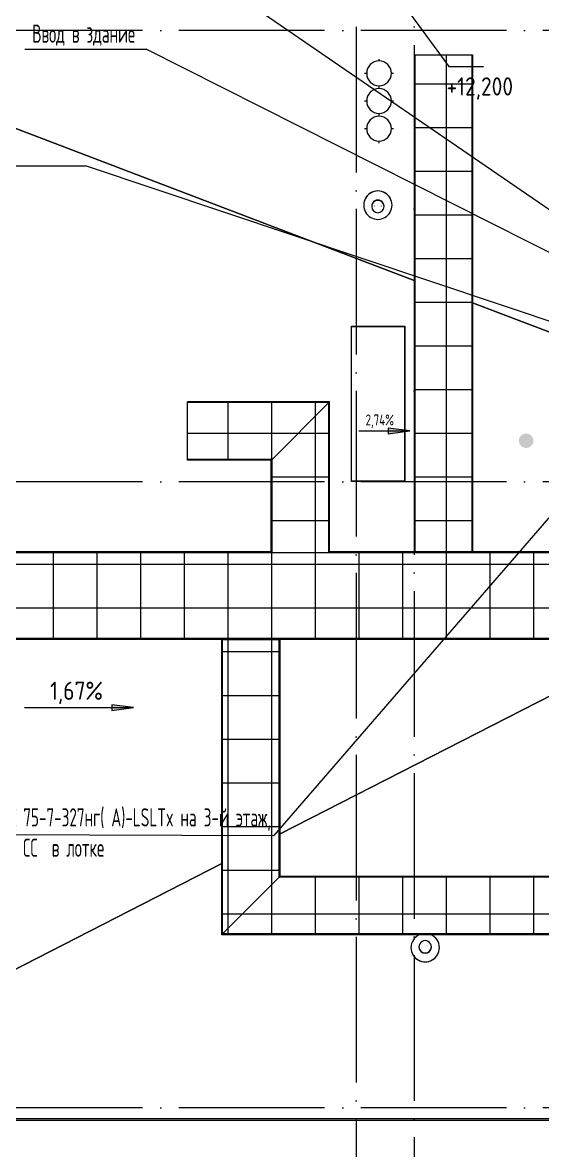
# Model space of a CAD drawing. Header units: millimetres. Extents: x -259793 to 503324, y -44556 to 93494.
# Drawn here: x 444570 to 451717, y -16473 to -980 of the extents above; entities that cross this region are included whole.
import ezdxf

# ---------------------------------------------------------------- set-up
doc = ezdxf.new("R2010")
doc.units = ezdxf.units.MM
doc.linetypes.add('ADSK_Линия сетки', pattern=[25, 20, -2.5, 0, -2.5])
doc.linetypes.add('ADSK_Осевая', pattern=[14, 10, -2, 0, -2])
for name, color, linetype, lineweight in [('RC-Линии_связи-Адресные', 5, 'Continuous', 30), ('Воздуховоды', 7, 'Continuous', 18), ('Выноски', 5, 'Continuous', 15), ('Крыша', 7, 'Continuous', 9), ('Оборудование', 8, 'Continuous', 18), ('Ограждение', 252, 'Continuous', 9), ('Оси', 252, 'Continuous', 9), ('Отметки', 7, 'Continuous', 9), ('Размеры', 7, 'Continuous', 9), ('Стены внутренние', 7, 'Continuous', 18)]:
    doc.layers.add(name, color=color, linetype=linetype, lineweight=lineweight)
doc.layers.add('Узлы', color=7, linetype='Continuous')
doc.styles.add('GOST Common_2', font='', dxfattribs={"width": 0.9, "height": 250})
doc.styles.add('GOST Common_5', font='', dxfattribs={"width": 0.9, "height": 2.5})
doc.styles.add('TEXT', font='', dxfattribs={"width": 0.75})
doc.styles.get('GOST Common_2').set_extended_font_data('GOST type B')
doc.styles.get('GOST Common_5').set_extended_font_data('GOST 2.304 type A')
doc.styles.get('TEXT').set_extended_font_data('GOST type A')
pattern_1 = [(0, (-35002.24, 20977.94), (0, 600), []), (90, (-35002.24, 20977.94), (-600, 4e-14), [])]

# ---------------------------------------------------------------- blocks, each defined once
blk = doc.blocks.new('Кровля Жив')
at = {"layer": 'Ограждение', "true_color": 0x636466}
h = blk.add_hatch(dxfattribs=at)
h.set_pattern_fill('FP_127', color=251, style=0, pattern_type=2)
h.set_pattern_definition([(0, (-30227.2, 20977.94), (0, 600), []), (90, (-30227.23, 20977.94), (-424.264, 3e-14), [])])
h.paths.add_polyline_path([(-24728, 8375), (-24728, 15203), (-24738, 15203), (-24738, 8375)])
h = blk.add_hatch(dxfattribs=at)
h.set_pattern_fill('FP_18', color=251, style=0, pattern_type=2)
h.set_pattern_definition(pattern_1)
h.paths.add_polyline_path([(-24728, 8375), (-23948, 8375), (-23948, 15203), (-24728, 15203), (-24728, 8483)])
h = blk.add_hatch(dxfattribs=at)
h.set_pattern_fill('FP_126', color=251, style=0, pattern_type=2)
h.set_pattern_definition([(0, (-29113.2, 20977.94), (0, 600), []), (90, (-29113.23, 20977.94), (-424.264, 3e-14), [])])
h.paths.add_polyline_path([(-23938, 8375), (-23938, 15203), (-23948, 15203), (-23948, 8375)])
h = blk.add_hatch(dxfattribs=at)
h.set_pattern_fill('FP_81', color=251, style=0, pattern_type=2)
h.set_pattern_definition([(0, (-35002.24, 14109.56), (0, 424.264), []), (90, (-35002.24, 14109.56), (-600, 4e-14), [])])
h.paths.add_polyline_path([(-25913, 10427), (-25903, 10437), (-27853, 10437), (-27853, 10427), (-26269, 10427)])
h = blk.add_hatch(dxfattribs=at)
h.set_pattern_fill('FP_18', color=251, style=0, pattern_type=2)
h.set_pattern_definition(pattern_1)
h.paths.add_polyline_path([(-26693, 9647), (-25913, 10427), (-27853, 10427), (-27853, 9647), (-26827, 9647)])
h = blk.add_hatch(dxfattribs=at)
h.set_pattern_fill('FP_18', color=251, style=0, pattern_type=2)
h.set_pattern_definition(pattern_1)
h.paths.add_polyline_path([(-26641, 8365), (-25913, 8365), (-25913, 10427), (-26693, 9647), (-26693, 8365)])
h = blk.add_hatch(dxfattribs=at)
h.set_pattern_fill('FP_83', color=251, style=0, pattern_type=2)
h.set_pattern_definition([(0, (-32050.7, 20977.94), (0, 600), []), (90, (-32050.73, 20977.94), (-424.264, 3e-14), [])])
h.paths.add_polyline_path([(-25903, 8365), (-25903, 10437), (-25913, 10427), (-25913, 8365)])
h = blk.add_hatch(dxfattribs=at)
h.set_pattern_fill('FP_80', color=251, style=0, pattern_type=2)
h.set_pattern_definition([(0, (-35002.24, 16905.56), (0, 424.264), []), (90, (-35002.24, 16905.56), (-600, 4e-14), [])])
h.paths.add_polyline_path([(-26703, 9637), (-26693, 9647), (-27853, 9647), (-27853, 9637), (-26827, 9637)])
h = blk.add_hatch(dxfattribs=at)
h.set_pattern_fill('FP_82', color=251, style=0, pattern_type=2)
h.set_pattern_definition([(0, (-29254.7, 20977.94), (0, 600), []), (90, (-29254.73, 20977.94), (-424.264, 3e-14), [])])
h.paths.add_polyline_path([(-26693, 8365), (-26693, 9647), (-26703, 9637), (-26703, 8365)])
h = blk.add_hatch(dxfattribs=at)
h.set_pattern_fill('FP_66', color=251, style=0, pattern_type=2)
h.set_pattern_definition([(0, (-35002.24, 13028.6), (0, 424.264), []), (90, (-35002.24, 13028.6), (-600, 4e-14), [])])
h.paths.add_polyline_path([(-20877, 8365), (-20867, 8365), (-20877, 8375), (-25903, 8375), (-25903, 8365), (-21059, 8365)])
h.paths.add_polyline_path([(-66088, 8365), (-49459, 8365), (-49469, 8375), (-66686, 8375), (-66686, 8365)])
h.paths.add_polyline_path([(-26703, 8365), (-26703, 8375), (-48669, 8375), (-48679, 8365), (-27013, 8365)])
h = blk.add_hatch(dxfattribs=at)
h.set_pattern_fill('FP_25', color=251, style=0, pattern_type=2)
h.set_pattern_definition(pattern_1)
h.paths.add_polyline_path([(-19687, 7185), (-20867, 8365), (-67486, 8365), (-67486, 7185), (-19756, 7185)])
h = blk.add_hatch(dxfattribs=at)
h.set_pattern_fill('FP_65', color=251, style=0, pattern_type=2)
h.set_pattern_definition([(0, (-35002.24, 15724.6), (0, 424.264), []), (90, (-35002.24, 15724.6), (-600, 4e-14), [])])
h.paths.add_polyline_path([(-19687, 7175), (-19677, 7175), (-19687, 7185), (-48983, 7185), (-48983, 7175), (-19756, 7175)])
h.paths.add_polyline_path([(-67486, 7175), (-49783, 7175), (-49783, 7185), (-67486, 7185)])
h = blk.add_hatch(dxfattribs=at)
h.set_pattern_fill('FP_90', color=251, style=0, pattern_type=2)
h.set_pattern_definition([(0, (-31549.7, 20977.94), (0, 600), []), (90, (-31549.73, 20977.94), (-424.264, 3e-14), [])])
h.paths.add_polyline_path([(-27383, 3118), (-27373, 3128), (-27373, 7175), (-27383, 7175), (-27383, 3128)])
h = blk.add_hatch(dxfattribs=at)
h.set_pattern_fill('FP_18', color=251, style=0, pattern_type=2)
h.set_pattern_definition(pattern_1)
h.paths.add_polyline_path([(-27373, 3128), (-26593, 3908), (-26593, 7175), (-27373, 7175), (-27373, 3151)])
h = blk.add_hatch(dxfattribs=at)
h.set_pattern_fill('FP_91', color=251, style=0, pattern_type=2)
h.set_pattern_definition([(0, (-30435.7, 20977.94), (0, 600), []), (90, (-30435.73, 20977.94), (-424.264, 3e-14), [])])
h.paths.add_polyline_path([(-26593, 3908), (-26583, 3918), (-26583, 7175), (-26593, 7175), (-26593, 3918)])
h = blk.add_hatch(dxfattribs=at)
h.set_pattern_fill('FP_25', color=251, style=0, pattern_type=2)
h.set_pattern_definition(pattern_1)
h.paths.add_polyline_path([(-23664, 3128), (-21723, 3128), (-20943, 3908), (-26593, 3908), (-27373, 3128), (-23850, 3128)])
h = blk.add_hatch(dxfattribs=at)
h.set_pattern_fill('FP_93', color=251, style=0, pattern_type=2)
h.set_pattern_definition([(0, (-35002.24, 12805.08), (0, 424.264), []), (90, (-35002.24, 12805.1), (-600, 4e-14), [])])
h.paths.add_polyline_path([(-21059, 3908), (-20943, 3908), (-20933, 3918), (-26583, 3918), (-26593, 3908), (-21431, 3908)])
h = blk.add_hatch(dxfattribs=at)
h.set_pattern_fill('FP_92', color=251, style=0, pattern_type=2)
h.set_pattern_definition([(0, (-35002.24, 11691.08), (0, 424.264), []), (90, (-35002.24, 11691.1), (-600, 4e-14), [])])
h.paths.add_polyline_path([(-24699, 3118), (-21733, 3118), (-21723, 3128), (-27373, 3128), (-27383, 3118), (-24780, 3118)])
at = {"layer": 'Размеры', "true_color": 0x636466}
for points in [[(-24799, 10038), (-25099, 10078), (-25099, 9999)], [(-28597, 6237), (-28897, 6276), (-28897, 6197)]]:
    blk.add_hatch(color=251, dxfattribs=at).paths.add_polyline_path(points)
at = {"layer": 'Узлы', "true_color": 0x636466}
blk.add_hatch(color=251, dxfattribs=at).paths.add_polyline_path([(-23201, 9803), (-23175, 9807), (-23151, 9817), (-23130, 9833), (-23114, 9853), (-23104, 9877), (-23101, 9903), (-23104, 9929), (-23114, 9953), (-23130, 9974), (-23151, 9990), (-23175, 10000), (-23201, 10003), (-23227, 10000), (-23251, 9990), (-23271, 9974), (-23287, 9953), (-23297, 9929), (-23301, 9903), (-23297, 9877), (-23287, 9853), (-23271, 9833), (-23251, 9817), (-23227, 9807)])
at = {"layer": 'Воздуховоды', "color": 251, "linetype": 'ADSK_Осевая', "true_color": 0x636466}
for p, q in [((-25222, 15120), (-25222, 15150)), ((-25422, 14950), (-25391, 14950)), ((-25052, 14950), (-25022, 14950)), ((-25222, 14750), (-25222, 14780)), ((-25222, 14740), (-25222, 14770)), ((-25422, 14570), (-25391, 14570)), ((-25052, 14570), (-25022, 14570)), ((-25222, 14370), (-25222, 14400)), ((-25222, 14360), (-25222, 14390)), ((-25422, 14190), (-25391, 14190)), ((-25052, 14190), (-25022, 14190)), ((-25222, 13990), (-25222, 14020))]:
    blk.add_line(p, q, dxfattribs=at)
at = {"layer": 'Воздуховоды', "color": 251, "true_color": 0x636466}
for centre, start, end in [((-25222, 14950), 90, 270), ((-25222, 14950), 270, 90), ((-25222, 14570), 90, 270), ((-25222, 14570), 270, 90), ((-25222, 14190), 90, 270), ((-25222, 14190), 270, 90)]:
    blk.add_arc(centre, 170, start, end, dxfattribs=at)
at = {"layer": 'Крыша', "color": 251, "true_color": 0x636466}
for p, q in [((-24738, 12104), (-34134, 15684)), ((-34133, 15684), (-24738, 12104)), ((-22851, 11384), (-23938, 11799)), ((-23938, 11799), (-22851, 11385)), ((-25601, 11473), (-24871, 11473)), ((-25601, 9346), (-25601, 11473)), ((-24871, 11473), (-24871, 9346)), ((-24871, 9346), (-25601, 9346)), ((-26583, 4504), (-21358, 7175)), ((-21358, 7175), (-26583, 4504)), ((-34237, 592), (-27383, 4096)), ((-27383, 4096), (-34237, 592))]:
    blk.add_line(p, q, dxfattribs=at)
at = {"layer": 'Оборудование', "color": 251, "true_color": 0x636466}
for p, q in [((-25433, 13139), (-25433, 13139)), ((-25323, 13125), (-25323, 13119)), ((-25288, 13129), (-25288, 13125)), ((-25188, 13125), (-25188, 13129)), ((-25153, 13119), (-25153, 13125)), ((-25043, 13139), (-25043, 13139)), ((-24673, 2952), (-24673, 2949)), ((-24638, 2949), (-24638, 2946)), ((-24538, 2946), (-24538, 2949)), ((-24503, 2949), (-24503, 2952)), ((-24783, 2940), (-24783, 2940)), ((-24393, 2940), (-24393, 2940))]:
    blk.add_line(p, q, dxfattribs=at)
for centre, major_axis, ratio, start_param, end_param in [((-25238, 13139), (195, 0), 0.999038, 0, 3.141593), ((-25238, 13139), (195, 0), 0.999038, 0.483322, 2.658271), ((-25238, 13125), (85, 0), 0.999038, 0, 3.141593), ((-25238, 13119), (85, 0), 0.999038, 0, 3.141593), ((-25238, 13139), (-195, 0), 0.999038, 0, 3.141593), ((-25238, 13119), (85, 0), 0.999038, 3.141593, 6.283185), ((-24588, 2940), (195, 0), 0.999598, 1.976931, 3.141593), ((-24588, 2940), (195, 0), 0.999598, 0, 1.164661), ((-24588, 2952), (85, 0), 0.999598, 0, 3.141593), ((-24588, 2952), (85, 0), 0.999598, 3.141593, 6.283185), ((-24588, 2949), (85, 0), 0.999598, 3.141593, 6.283185), ((-24588, 2940), (-195, 0), 0.999598, 0, 3.141593), ((-24588, 2940), (195, 0), 0.999598, 3.866576, 5.558202)]:
    blk.add_ellipse(centre, major_axis=major_axis, ratio=ratio, start_param=start_param, end_param=end_param, dxfattribs=at)
at = {"layer": 'Ограждение', "color": 251, "true_color": 0x636466}
for p, q in [((-24738, 15203), (-24728, 15203)), ((-24738, 15203), (-24738, 8375)), ((-24728, 15203), (-23948, 15203)), ((-24728, 15203), (-24728, 8375)), ((-23948, 15203), (-23938, 15203)), ((-23948, 15203), (-23948, 8375)), ((-23938, 15203), (-23938, 8375)), ((-27853, 10427), (-27853, 10437)), ((-25903, 10437), (-27853, 10437)), ((-27853, 9647), (-27853, 10427)), ((-25913, 10427), (-27853, 10427)), ((-26693, 9647), (-25913, 10427)), ((-25913, 10427), (-25903, 10437)), ((-25913, 8365), (-25913, 10427)), ((-25903, 8365), (-25903, 10437)), ((-27853, 9637), (-27853, 9647)), ((-26693, 9647), (-27853, 9647)), ((-26703, 9637), (-27853, 9637)), ((-26703, 9637), (-26693, 9647)), ((-26703, 8365), (-26703, 9637)), ((-26693, 8365), (-26693, 9647)), ((-26703, 8375), (-34393, 8375)), ((-24738, 8375), (-25903, 8375)), ((-24728, 8375), (-24738, 8375)), ((-23948, 8375), (-24728, 8375)), ((-23938, 8375), (-23948, 8375)), ((-20877, 8375), (-23938, 8375)), ((-26703, 8365), (-66686, 8365)), ((-26693, 8365), (-26703, 8365)), ((-25913, 8365), (-26693, 8365)), ((-25903, 8365), (-25913, 8365)), ((-20867, 8365), (-25903, 8365)), ((-19687, 7185), (-48983, 7185)), ((-27383, 7175), (-48983, 7175)), ((-27383, 7175), (-27373, 7175)), ((-27383, 3118), (-27383, 7175)), ((-27373, 7175), (-26593, 7175)), ((-27373, 3128), (-27373, 7175)), ((-26593, 7175), (-26583, 7175)), ((-26593, 3908), (-26593, 7175)), ((-19677, 7175), (-26583, 7175)), ((-26583, 3918), (-26583, 7175)), ((-27373, 3128), (-26593, 3908)), ((-26593, 3908), (-26583, 3918)), ((-20943, 3908), (-26593, 3908)), ((-20933, 3918), (-26583, 3918)), ((-27383, 3118), (-27373, 3128)), ((-21733, 3118), (-27383, 3118)), ((-21723, 3128), (-27373, 3128)), ((-67664, 592), (-592, 592)), ((-67664, 571), (-571, 571))]:
    blk.add_line(p, q, dxfattribs=at)
at = {"layer": 'Оси', "color": 251, "linetype": 'ADSK_Линия сетки', "ltscale": 100, "true_color": 0x636466}
for p, q in [((-25538, 53089), (-25538, -11618)), ((-24738, 17838), (-24738, -12888)), ((1529, 15538), (-75410, 15538)), ((1529, 9338), (-75410, 9338)), ((1529, 738), (-75410, 738))]:
    blk.add_line(p, q, dxfattribs=at)
at = {"layer": 'Отметки', "color": 251, "lineweight": 20, "true_color": 0x636466}
for p, q in [((-24843, 15838), (-24262, 15044)), ((-24262, 15044), (-23786, 15044))]:
    blk.add_line(p, q, dxfattribs=at)
at = {"layer": 'Размеры', "color": 251, "true_color": 0x636466}
for p, q in [((-24799, 10038), (-25099, 10078)), ((-25099, 10078), (-25099, 9999)), ((-25099, 9999), (-24799, 10038)), ((-28597, 6237), (-28897, 6276)), ((-28897, 6276), (-28897, 6197)), ((-28897, 6197), (-28597, 6237))]:
    blk.add_line(p, q, dxfattribs=at)
at = {"layer": 'Размеры', "color": 251, "lineweight": 20, "true_color": 0x636466}
for p, q in [((-25499, 10038), (-24799, 10038)), ((-30097, 6237), (-28597, 6237))]:
    blk.add_line(p, q, dxfattribs=at)
at = {"layer": 'Стены внутренние', "color": 251, "true_color": 0x636466}
for p, q in [((-25603, 11475), (-24869, 11475)), ((-25603, 9344), (-25603, 11475)), ((-25601, 11475), (-25601, 11473)), ((-24871, 11473), (-24869, 11473)), ((-24869, 11475), (-24869, 9344)), ((-24869, 9344), (-25603, 9344)), ((-25601, 9346), (-25601, 9344)), ((-24869, 9346), (-24871, 9346))]:
    blk.add_line(p, q, dxfattribs=at)
at = {"layer": 'Отметки', "color": 251, "true_color": 0x636466, "style": 'GOST Common_2', "width": 0.9}
blk.add_text('+12,200', height=250, dxfattribs=at).set_placement((-24294, 14645))
at = {"layer": 'Размеры', "color": 251, "true_color": 0x636466, "style": 'GOST Common_5', "width": 0.9}
blk.add_text('2,74%%%', height=150, rotation=360, dxfattribs=at).set_placement((-25407, 10114))
at = {"layer": 'Размеры', "color": 251, "true_color": 0x636466, "style": 'GOST Common_2', "width": 0.9}
blk.add_text('1,67%%%', height=250, dxfattribs=at).set_placement((-29744, 6344))

msp = doc.modelspace()

# ---------------------------------------------------------------- linework, layer by layer
at = {"layer": 'Выноски'}
for p, q in [((445227.51775, 967.72021), (452594.78208, -4088.78983)), ((444601.50629, -1346.62575), (446268.52966, -1346.62575)), ((452400.78208, -4436.66081), (446268.52966, -1346.62575)), ((442155.01276, -2947.84186), (445444.54801, -2947.84186)), ((445444.54801, -2947.84186), (452359.78208, -5262.66081)), ((452509.16336, -6968.15774), (448024.81024, -12145.45471)), ((442945.87728, -12126.30262), (448024.81024, -12145.45471))]:
    msp.add_line(p, q, dxfattribs=at)

# ---------------------------------------------------------------- block references
at = {"layer": 'RC-Линии_связи-Адресные', "color": 104}
msp.add_blockref('Кровля Жив', (474693.26029, -16627.62183), dxfattribs=at)

# ---------------------------------------------------------------- texts
at = {"ltscale": 3, "char_height": 250, "width": 5835.8695152, "attachment_point": 4, "style": 'TEXT'}
for s, insert in [('Ввод в здание', (444703.99805, -1153.12509)), ('Спуск кабеля РК 75-7-327нг( А)-LSLTx на 3-й этаж,\\Pдалее до стояка СС  в лотке', (442945.87728, -12126.30262))]:
    msp.add_mtext(s, dxfattribs=dict(at, insert=insert))

doc.saveas('drawing.dxf')
